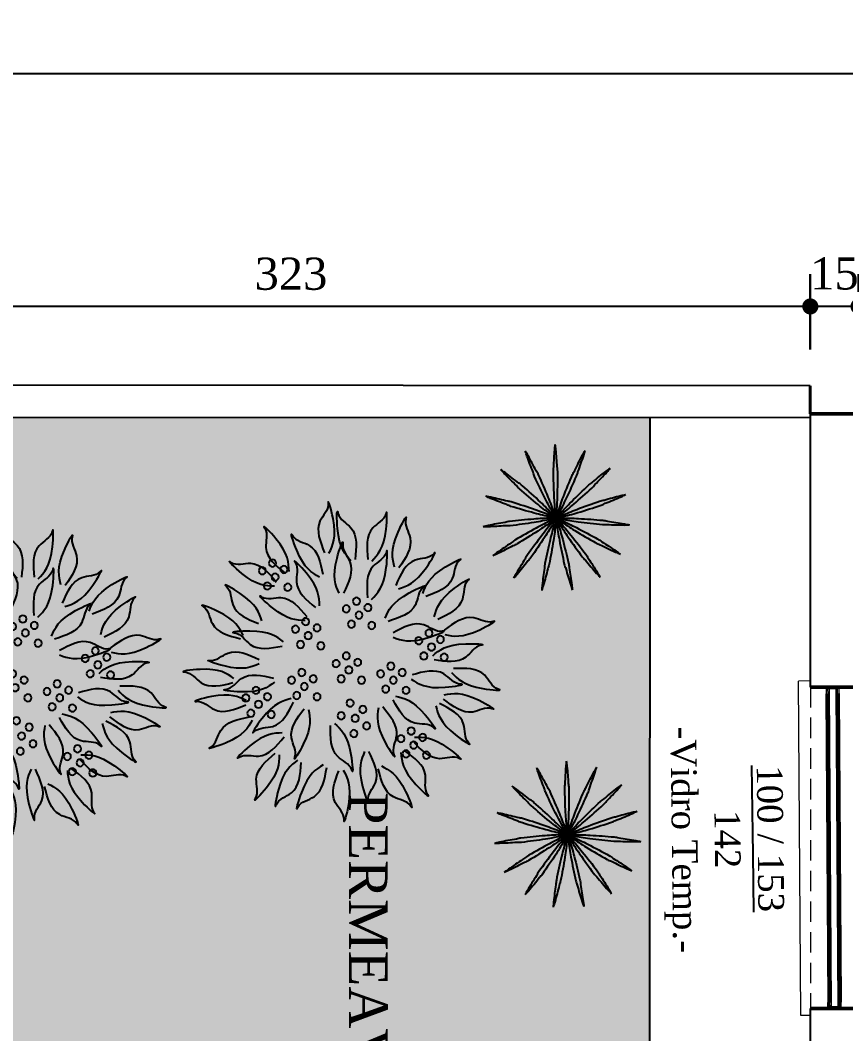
# Model space of a CAD drawing. Header units: centimetres. Extents: x -48696 to 156237, y -5617 to 29024.
# Drawn here: x -20854.8 to -20598.1, y 20362.5 to 20677.7 of the extents above; entities that cross this region are included whole.
import ezdxf

# ---------------------------------------------------------------- set-up
doc = ezdxf.new("R2010")
doc.units = ezdxf.units.CM
doc.linetypes.add('ACAD_ISO06W100', pattern=[36, 24, -3, 0, -3, 0, -3, 0, -3])
doc.linetypes.add('HIDDEN', pattern=[9.525, 6.35, -3.175])
for name, color, linetype, lineweight in [('Corte Planta', 4, 'ACAD_ISO06W100', 40), ('Hachura', 1, 'Continuous', 9), ('Parede Baixa', 5, 'Continuous', 50), ('Portas - Janelas', 2, 'Continuous', 20), ('Projeção Janela', 15, 'HIDDEN', 9)]:
    doc.layers.add(name, color=color, linetype=linetype, lineweight=lineweight)
for name, color, linetype in [('Hachuria - Moveis', 1, 'Continuous'), ('MOLHO', 114, 'Continuous'), ('paisajismo', 7, 'Continuous'), ('Piso', 55, 'Continuous'), ('Portas-Cotas', 2, 'Continuous')]:
    doc.layers.add(name, color=color, linetype=linetype)
doc.styles.add('Valéria', font='romantic.ttf', dxfattribs={"height": 10})
doc.dimstyles.new('Cota - 50', dxfattribs={"dimtxt": 10, "dimasz": 5, "dimexe": 10, "dimexo": 20, "dimgap": 5, "dimtad": 1, "dimtxsty": 'Valéria', "dimblk": 'DOT', "dimcen": 0, "dimclrd": 12, "dimclre": 12, "dimclrt": 2, "dimazin": 2, "dimtfac": 1, "dimtix": 1, "dimtmove": 0, "dimatfit": 3, "dimldrblk": 'DOT', "dimfxl": 1, "dimarcsym": 0})

# ---------------------------------------------------------------- blocks, each defined once
blk = doc.blocks.new('A$C375069E9')
at = {"layer": 'paisajismo', "color": 221}
for centre in [(1.2952, 2.0596), (1.4357, 2.0295), (0.5225, 1.9192), (1.3053, 1.8991), (1.3755, 1.9593), (1.4859, 1.9393), (0.6028, 1.8189), (0.663, 1.8891), (1.4257, 1.859), (0.5326, 1.7587), (0.7132, 1.7988), (1.0343, 1.7587), (0.653, 1.7186), (1.1146, 1.6584), (1.1748, 1.7286), (1.0443, 1.5983), (1.225, 1.6384), (1.1648, 1.5581), (0.7533, 1.4478), (0.8838, 1.4177), (1.5461, 1.4879), (1.6866, 1.4578), (0.6931, 1.3475), (0.8136, 1.3575), (1.1146, 1.4077), (1.2551, 1.3776), (1.6264, 1.3876), (1.7367, 1.3676), (0.934, 1.3174), (1.1949, 1.3074), (1.3053, 1.2873), (1.5561, 1.3275), (1.6765, 1.2873), (0.8336, 1.2472), (1.1246, 1.2472), (1.245, 1.2071), (0.9841, 1.0567), (1.1246, 1.0266), (1.3855, 1.0868), (1.526, 1.0567), (1.0644, 0.9564), (1.1748, 0.9363), (1.4658, 0.9865), (1.5762, 0.9664), (0.9942, 0.8962), (1.1146, 0.8561), (1.3956, 0.9263), (1.516, 0.8862), (1.8471, 0.826), (1.9876, 0.7959), (0.8437, 0.6956), (1.9274, 0.7257), (2.0378, 0.7056), (0.9841, 0.6655), (1.8572, 0.6655), (1.9776, 0.6254), (0.8537, 0.5351), (0.9239, 0.5953), (1.0343, 0.5753), (0.9741, 0.495)]:
    blk.add_circle(centre, 0.0284, dxfattribs=at)
at = {"layer": 'paisajismo', "color": 124}
for points in [[(1.1759, 2.1183), (1.0489, 2.3643), (1.0415, 2.4905), (1.0431, 2.4855), (1.1532, 2.3792), (1.2067, 2.1333)], [(1.4751, 2.0653), (1.5119, 2.3397), (1.5782, 2.4473), (1.5766, 2.4423), (1.6059, 2.2921), (1.5088, 2.0599)], [(0.9985, 2.0604), (0.956, 2.334), (0.8875, 2.4403), (0.8893, 2.4353), (0.863, 2.2845), (0.9648, 2.0544)], [(1.3076, 1.9687), (1.4009, 2.2293), (1.3914, 2.3554), (1.3905, 2.3502), (1.2955, 2.2302), (1.2751, 1.9794)], [(0.9116, 1.9938), (0.6826, 2.1493), (0.6159, 2.2567), (0.6197, 2.253), (0.7671, 2.2122), (0.9315, 2.0216)], [(1.6139, 1.9815), (1.8397, 2.1416), (1.9041, 2.2504), (1.9004, 2.2466), (1.7538, 2.2027), (1.5934, 2.0088)], [(0.6643, 1.8258), (0.579, 2.0892), (0.4946, 2.1832), (0.497, 2.1786), (0.4951, 2.0256), (0.6321, 1.8145)], [(1.1222, 1.799), (1.0585, 2.0684), (1.082, 2.1926), (1.0822, 2.1874), (1.1633, 2.0576), (1.1556, 1.806)], [(1.7977, 1.8901), (2.0078, 2.0704), (2.062, 2.1846), (2.0586, 2.1805), (1.9167, 2.1233), (1.7748, 1.9155)], [(1.453, 1.6567), (1.4506, 1.9336), (1.501, 2.0494), (1.5001, 2.0443), (1.5504, 1.8997), (1.4871, 1.6561)], [(0.9876, 1.6746), (0.8413, 1.9097), (0.7366, 1.9806), (0.7402, 1.9767), (0.7751, 1.8277), (0.959, 1.6559)], [(1.8356, 1.6993), (2.0035, 1.9195), (2.1144, 1.9801), (2.1105, 1.9766), (2.0616, 1.8316), (1.8623, 1.6779)], [(0.5428, 1.7185), (0.292, 1.8357), (0.2091, 1.9312), (0.2134, 1.9281), (0.3655, 1.9112), (0.558, 1.7491)], [(1.6022, 1.5933), (1.8031, 1.7838), (1.8515, 1.9006), (1.8484, 1.8964), (1.7095, 1.8322), (1.5781, 1.6175)], [(0.4376, 1.5643), (0.2369, 1.7551), (0.1178, 1.7974), (0.1222, 1.7945), (0.1935, 1.6591), (0.4147, 1.5389)], [(2.005, 1.668), (2.2805, 1.6954), (2.3903, 1.7579), (2.3853, 1.7565), (2.2362, 1.791), (2.0008, 1.702)], [(0.8955, 1.5412), (0.6238, 1.5944), (0.5204, 1.6671), (0.5253, 1.6652), (0.677, 1.6854), (0.9029, 1.5745)], [(1.7511, 1.4865), (2.0022, 1.603), (2.1286, 1.6049), (2.1235, 1.6036), (2.0126, 1.4981), (1.7647, 1.4551)], [(2.053, 1.4877), (2.3056, 1.601), (2.432, 1.6014), (2.4269, 1.6001), (2.3147, 1.496), (2.0662, 1.4562)], [(0.5526, 1.432), (0.2762, 1.4153), (0.1579, 1.4597), (0.1631, 1.4591), (0.3049, 1.5167), (0.5514, 1.4662)], [(2.0549, 1.3255), (2.31, 1.2181), (2.4364, 1.2206), (2.4313, 1.2218), (2.3167, 1.3232), (2.0674, 1.3574)], [(0.4049, 1.2623), (0.1311, 1.3036), (0.0093, 1.27), (0.0145, 1.2702), (0.1505, 1.2), (0.4006, 1.2283)], [(0.7733, 1.1946), (0.5283, 1.3236), (0.4022, 1.3319), (0.4072, 1.3303), (0.5126, 1.2194), (0.7581, 1.164)], [(1.7999, 1.2306), (2.0763, 1.2148), (2.1945, 1.2595), (2.1893, 1.2589), (2.0474, 1.3161), (1.801, 1.2648)], [(2.1153, 1.1507), (2.3903, 1.1827), (2.511, 1.145), (2.5057, 1.1453), (2.3674, 1.0798), (2.1184, 1.1166)], [(0.4466, 1.1056), (0.2297, 0.9335), (0.1073, 0.902), (0.1119, 0.9045), (0.195, 1.033), (0.426, 1.1329)], [(1.7009, 1.0764), (1.9578, 0.9733), (2.0458, 0.8826), (2.0414, 0.8854), (1.8886, 0.8939), (1.6874, 1.045)], [(1.9278, 1.0757), (2.1387, 0.8964), (2.26, 0.8608), (2.2555, 0.8634), (2.1768, 0.9947), (1.9493, 1.1023)], [(0.8831, 0.9893), (0.6093, 0.9482), (0.5028, 0.8803), (0.5077, 0.882), (0.6584, 0.855), (0.8891, 0.9556)], [(1.5855, 0.9625), (1.6853, 0.7042), (1.7748, 0.6151), (1.7721, 0.6195), (1.7656, 0.7724), (1.6171, 0.9756)], [(0.4829, 0.9036), (0.2511, 0.7522), (0.1263, 0.7321), (0.1312, 0.7341), (0.2258, 0.8545), (0.465, 0.9326)], [(0.9691, 0.8518), (0.8125, 0.6235), (0.7048, 0.5574), (0.7084, 0.5612), (0.7501, 0.7084), (0.9415, 0.8719)], [(1.9718, 0.8357), (2.2288, 0.7326), (2.3168, 0.6419), (2.3123, 0.6447), (2.1595, 0.6532), (1.9583, 0.8043)], [(0.5244, 0.7579), (0.266, 0.6582), (0.1768, 0.5687), (0.1813, 0.5714), (0.3342, 0.5779), (0.5375, 0.7263)], [(0.6984, 0.7828), (0.5952, 0.5259), (0.5044, 0.438), (0.5072, 0.4424), (0.5158, 0.5952), (0.667, 0.7964)], [(1.098, 0.7216), (1.0223, 0.4552), (1.0402, 0.3301), (1.0407, 0.3354), (1.1275, 0.4614), (1.1311, 0.713)], [(1.4162, 0.7913), (1.5015, 0.5279), (1.4882, 0.4022), (1.4875, 0.4074), (1.3961, 0.5302), (1.3834, 0.7816)], [(1.8564, 0.7218), (1.9562, 0.4635), (2.0458, 0.3744), (2.043, 0.3788), (2.0365, 0.5317), (1.888, 0.7349)], [(1.2435, 0.6004), (1.2264, 0.3241), (1.2705, 0.2057), (1.2699, 0.2109), (1.3278, 0.3525), (1.2777, 0.5991)], [(1.5822, 0.6213), (1.7992, 0.4494), (1.8578, 0.3374), (1.8543, 0.3414), (1.7103, 0.3929), (1.5603, 0.595)], [(0.798, 0.5459), (0.6185, 0.335), (0.5829, 0.2138), (0.5855, 0.2183), (0.7168, 0.297), (0.8245, 0.5244)], [(0.9531, 0.4988), (0.985, 0.2238), (0.9472, 0.1031), (0.9476, 0.1084), (0.8822, 0.2468), (0.9191, 0.4957)], [(1.1281, 0.4014), (1.1995, 0.1339), (1.1796, 0.009), (1.1792, 0.0143), (1.0944, 0.1417), (1.0948, 0.3934)], [(1.4662, 0.4752), (1.6566, 0.2742), (1.6987, 0.1551), (1.6959, 0.1595), (1.5606, 0.231), (1.4408, 0.4523)]]:
    blk.add_spline(points, degree=3, dxfattribs=at)
blk = doc.blocks.new('MOLHO2')
for points in [[(-0.063, 0.4538, -0.04965), (-0.0626, 0.4993, -0.013329), (-0.0673, 0.6684, -0.009979), (-0.0663, 0.7192, -0.607526)], [(-0.0211, 0.4577, 0.04965), (-0.0297, 0.5023, 0.013329), (-0.0561, 0.6694, 0.009979), (-0.0663, 0.7192, 0.607526)], [(-0.2054, 0.4096, 0.04965), (-0.2314, 0.4468, 0.013329), (-0.3235, 0.5888, 0.009979), (-0.3531, 0.6301, 0.607526)], [(-0.2421, 0.389, -0.04965), (-0.2603, 0.4306, -0.013329), (-0.3333, 0.5833, -0.009979), (-0.3531, 0.6301, -0.607526)], [(0.1271, 0.4402, -0.04965), (0.1458, 0.4816, -0.013329), (0.2104, 0.638, -0.009979), (0.232, 0.684, -0.607526)], [(0.1669, 0.4267, 0.04965), (0.1772, 0.4709, 0.013329), (0.2211, 0.6344, 0.009979), (0.232, 0.684, 0.607526)], [(0.2951, 0.3505, -0.04965), (0.3291, 0.3806, -0.013329), (0.4517, 0.4973, -0.009979), (0.4901, 0.5305, -0.607526)], [(0.3261, 0.3219, 0.04965), (0.3534, 0.3582, 0.013329), (0.46, 0.4896, 0.009979), (0.4901, 0.5305, 0.607526)], [(-0.3542, 0.2906, 0.04965), (-0.3931, 0.314, 0.013329), (-0.535, 0.4063, 0.009979), (-0.5789, 0.432, 0.607526)], [(-0.3794, 0.2569, -0.04965), (-0.4129, 0.2875, -0.013329), (-0.5417, 0.3973, -0.009979), (-0.5789, 0.432, -0.607526)], [(0, 0, 0.009979), (-0.0198, 0.0468, 0.013329), (-0.0928, 0.1995, 0.009462), (-0.2054, 0.4096, 0.009462)], [(0, 0, -0.009979), (-0.0103, 0.0498, -0.013329), (-0.0366, 0.2169, -0.009462), (-0.063, 0.4538, -0.009462)], [(0, 0, 0.009979), (0.001, 0.0508, 0.013329), (-0.0037, 0.22, 0.009462), (-0.0211, 0.4577, 0.009462)], [(0, 0, -0.009979), (0.0109, 0.0497, -0.013329), (0.0548, 0.2131, -0.009462), (0.1271, 0.4402, -0.009462)], [(0, 0, 0.009979), (0.0216, 0.046, 0.013329), (0.0861, 0.2025, 0.009462), (0.1669, 0.4267, 0.009462)], [(0, 0, -0.009979), (-0.0296, 0.0413, -0.013329), (-0.1217, 0.1833, -0.009462), (-0.2421, 0.389, -0.009462)], [(0, 0, -0.009979), (0.0301, 0.0409, -0.013329), (0.1367, 0.1724, -0.009462), (0.2951, 0.3505, -0.009462)], [(0, 0, 0.009979), (0.0384, 0.0333, 0.013329), (0.161, 0.1499, 0.009462), (0.3261, 0.3219, 0.009462)], [(0, 0, -0.009979), (-0.0439, 0.0257, -0.013329), (-0.1857, 0.118, -0.009462), (-0.3794, 0.2569, -0.009462)], [(0, 0, 0.009979), (-0.0371, 0.0347, 0.013329), (-0.1659, 0.1445, 0.009462), (-0.3542, 0.2906, 0.009462)], [(0, 0, -0.009979), (0.0442, 0.0251, -0.013329), (0.195, 0.1019, -0.009462), (0.4122, 0.2001, -0.009462)], [(0.4122, 0.2001, -0.04965), (0.4555, 0.2139, -0.013329), (0.6149, 0.2705, -0.009979), (0.6635, 0.2853, -0.607526)], [(0.4288, 0.1615, 0.04965), (0.4685, 0.1835, 0.013329), (0.6194, 0.2602, 0.009979), (0.6635, 0.2853, 0.607526)], [(-0.4511, 0.0803, -0.04965), (-0.4942, 0.0947, -0.013329), (-0.6565, 0.1426, -0.009979), (-0.7045, 0.1592, -0.607526)], [(-0.4418, 0.1214, 0.04965), (-0.4869, 0.127, 0.013329), (-0.654, 0.1536, 0.009979), (-0.7045, 0.1592, 0.607526)], [(0, 0, 0.009979), (-0.048, 0.0166, 0.013329), (-0.2103, 0.0645, 0.009462), (-0.4418, 0.1214, 0.009462)], [(0, 0, 0.009979), (0.0486, 0.0148, 0.013329), (0.2081, 0.0715, 0.009462), (0.4288, 0.1615, 0.009462)], [(0, 0, -0.009979), (-0.0505, 0.0056, -0.013329), (-0.2176, 0.0322, -0.009462), (-0.4511, 0.0803, -0.009462)], [(0, 0, -0.009979), (0.0506, 0.005, -0.013329), (0.2196, 0.0137, -0.009462), (0.4579, 0.0152, -0.009462)], [(0.4579, 0.0152, -0.04965), (0.5031, 0.0101, -0.013329), (0.6718, -0.003, -0.009979), (0.7222, -0.0092, -0.607526)], [(-0.453, -0.0688, 0.04965), (-0.4964, -0.082, 0.013329), (-0.6599, -0.1257, 0.009979), (-0.7084, -0.1411, 0.607526)], [(0, 0, 0.009979), (-0.0507, -0.0043, 0.013329), (-0.2184, -0.0266, 0.009462), (-0.453, -0.0688, 0.009462)], [(0, 0, -0.009979), (-0.0485, -0.0154, -0.013329), (-0.2119, -0.0591, -0.009462), (-0.4448, -0.1101, -0.009462)], [(0, 0, 0.009979), (-0.0445, -0.0246, 0.013329), (-0.1887, -0.1132, 0.009462), (-0.3859, -0.2471, 0.009462)], [(0, 0, -0.009979), (-0.038, -0.0338, -0.013329), (-0.1696, -0.1402, -0.009462), (-0.3615, -0.2815, -0.009462)], [(0, 0, 0.009979), (-0.0307, -0.0406, 0.013329), (-0.1263, -0.1801, 0.009462), (-0.252, -0.3827, 0.009462)], [(0, 0, -0.009979), (-0.021, -0.0463, -0.013329), (-0.0979, -0.197, -0.009462), (-0.2158, -0.4042, -0.009462)], [(0, 0, 0.009979), (-0.0115, -0.0495, 0.013329), (-0.0422, -0.2159, 0.009462), (-0.0746, -0.4521, 0.009462)], [(0, 0, -0.009979), (-0.0003, -0.0508, -0.013329), (-0.0093, -0.2198, -0.009462), (-0.0328, -0.457, -0.009462)], [(0, 0, -0.009979), (0.0376, -0.0343, -0.013329), (0.1571, -0.154, -0.009462), (0.3177, -0.3301, -0.009462)], [(0, 0, 0.009979), (0.0505, -0.0063, 0.013329), (0.2192, -0.0193, 0.009462), (0.4574, -0.0269, 0.009462)], [(0, 0, 0.009979), (0.0435, -0.0263, 0.013329), (0.1923, -0.1068, 0.009462), (0.4069, -0.2106, 0.009462)], [(0, 0, -0.009979), (0.0483, -0.016, -0.013329), (0.2062, -0.0768, -0.009462), (0.4245, -0.1724, -0.009462)], [(0, 0, 0.009979), (0.0291, -0.0417, 0.013329), (0.1323, -0.1758, 0.009462), (0.2861, -0.3579, 0.009462)], [(0, 0, 0.009979), (0.0096, -0.0499, 0.013329), (0.0493, -0.2144, 0.009462), (0.1158, -0.4433, 0.009462)], [(0, 0, -0.009979), (0.0204, -0.0466, -0.013329), (0.0809, -0.2046, -0.009462), (0.156, -0.4308, -0.009462)], [(0.4574, -0.0269, 0.04965), (0.5026, -0.023, 0.013329), (0.6716, -0.0142, 0.009979), (0.7222, -0.0092, 0.607526)], [(-0.4448, -0.1101, -0.04965), (-0.49, -0.1145, -0.013329), (-0.6577, -0.1368, -0.009979), (-0.7084, -0.1411, -0.607526)], [(0.4245, -0.1724, -0.04965), (0.4637, -0.1954, -0.013329), (0.6125, -0.2759, -0.009979), (0.656, -0.3022, -0.607526)], [(-0.3859, -0.2471, 0.04965), (-0.4202, -0.2769, 0.013329), (-0.5517, -0.3833, 0.009979), (-0.5897, -0.417, 0.607526)], [(-0.3615, -0.2815, -0.04965), (-0.401, -0.3039, -0.013329), (-0.5452, -0.3925, -0.009979), (-0.5897, -0.417, -0.607526)], [(0.4069, -0.2106, 0.04965), (0.4498, -0.2254, 0.013329), (0.6078, -0.2862, 0.009979), (0.656, -0.3022, 0.607526)], [(-0.252, -0.3827, 0.04965), (-0.2712, -0.4238, 0.013329), (-0.3481, -0.5745, 0.009979), (-0.3691, -0.6209, 0.607526)], [(0.2861, -0.3579, 0.04965), (0.3193, -0.3889, 0.013329), (0.4388, -0.5086, 0.009979), (0.4764, -0.5429, 0.607526)], [(0.3177, -0.3301, -0.04965), (0.3441, -0.3671, -0.013329), (0.4473, -0.5012, -0.009979), (0.4764, -0.5429, -0.607526)], [(-0.2158, -0.4042, -0.04965), (-0.2428, -0.4407, -0.013329), (-0.3384, -0.5803, -0.009979), (-0.3691, -0.6209, -0.607526)], [(-0.0746, -0.4521, 0.04965), (-0.0754, -0.4975, 0.013329), (-0.0844, -0.6665, 0.009979), (-0.0847, -0.7173, 0.607526)], [(-0.0328, -0.457, -0.04965), (-0.0425, -0.5014, -0.013329), (-0.0732, -0.6678, -0.009979), (-0.0847, -0.7173, -0.607526)], [(0.1158, -0.4433, 0.04965), (0.1335, -0.4851, 0.013329), (0.194, -0.6432, 0.009979), (0.2144, -0.6897, 0.607526)], [(0.156, -0.4308, -0.04965), (0.1651, -0.4753, -0.013329), (0.2048, -0.6398, -0.009979), (0.2144, -0.6897, -0.607526)]]:
    blk.add_lwpolyline(points, format="xyb")
blk = doc.blocks.new('VEG3')
at = {"layer": 'MOLHO', "xscale": 0.6290189251151159, "yscale": 0.6290189251151159, "zscale": 0.6290189251151159}
blk.add_blockref('MOLHO2', (-0.121, 0.0672), dxfattribs=at)
blk = doc.blocks.new('_Dot')
at = {"color": 0, "linetype": 'ByBlock', "lineweight": -2}
blk.add_line((-0.5, 0), (-1, 0), dxfattribs=at)
at = {"color": 0, "linetype": 'ByBlock', "const_width": 0.5}
blk.add_lwpolyline([(-0.25, 0, 1), (0.25, 0, 1)], format="xyb", close=True, dxfattribs=at)
blk = doc.blocks.new('*D917')
at = {"color": 12, "lineweight": -2, "transparency": 16777216}
for p, q in [((-20942.5, 20579.88), (-20942.5, 20671.01)), ((-18502.51, 20575.31), (-18502.51, 20671.01)), ((-18507.51, 20661.01), (-20937.5, 20661.01))]:
    blk.add_line(p, q, dxfattribs=at)
at = {"layer": 'Defpoints', "color": 0, "transparency": 16777216}
for p in [(-20942.5, 20661.01), (-20942.5, 20559.88), (-18502.51, 20555.31)]:
    blk.add_point(p, dxfattribs=at)
at = {"color": 12, "lineweight": -2, "transparency": 16777216, "xscale": 5, "yscale": 5, "zscale": 5, "rotation": 180}
blk.add_blockref('_Dot', (-20942.5, 20661.01), dxfattribs=at)
at = {"color": 12, "lineweight": -2, "transparency": 16777216, "xscale": 5, "yscale": 5, "zscale": 5}
blk.add_blockref('_Dot', (-18502.51, 20661.01), dxfattribs=at)
at = {"color": 2, "transparency": 16777216, "insert": (-19722.51, 20671.12), "char_height": 10, "attachment_point": 5, "style": 'Valéria'}
blk.add_mtext('2440', dxfattribs=at)
blk = doc.blocks.new('*D936')
at = {"color": 12, "lineweight": -2, "transparency": 16777216}
for p, q in [((-20609.09, 20575.31), (-20609.09, 20598.68)), ((-20594.09, 20560.51), (-20594.09, 20598.68)), ((-20614.09, 20588.68), (-20619.09, 20588.68)), ((-20594.09, 20588.68), (-20609.09, 20588.68)), ((-20589.09, 20588.68), (-20584.09, 20588.68))]:
    blk.add_line(p, q, dxfattribs=at)
at = {"layer": 'Defpoints', "color": 0, "transparency": 16777216}
for p in [(-20609.09, 20588.68), (-20609.09, 20555.31), (-20594.09, 20540.51)]:
    blk.add_point(p, dxfattribs=at)
at = {"color": 12, "lineweight": -2, "transparency": 16777216, "xscale": 5, "yscale": 5, "zscale": 5}
blk.add_blockref('_Dot', (-20609.09, 20588.68), dxfattribs=at)
at = {"color": 12, "lineweight": -2, "transparency": 16777216, "xscale": 5, "yscale": 5, "zscale": 5, "rotation": 180}
blk.add_blockref('_Dot', (-20594.09, 20588.68), dxfattribs=at)
at = {"color": 2, "transparency": 16777216, "insert": (-20601.59, 20598.88), "char_height": 10, "attachment_point": 5, "style": 'Valéria'}
blk.add_mtext('15', dxfattribs=at)
blk = doc.blocks.new('*D937')
at = {"color": 12, "lineweight": -2, "transparency": 16777216}
for p, q in [((-20932.08, 20575.31), (-20932.08, 20598.68)), ((-20609.08, 20575.31), (-20609.08, 20598.68)), ((-20614.08, 20588.68), (-20927.08, 20588.68))]:
    blk.add_line(p, q, dxfattribs=at)
at = {"layer": 'Defpoints', "color": 0, "transparency": 16777216}
for p in [(-20932.08, 20588.68), (-20932.08, 20555.31), (-20609.08, 20555.31)]:
    blk.add_point(p, dxfattribs=at)
at = {"color": 12, "lineweight": -2, "transparency": 16777216, "xscale": 5, "yscale": 5, "zscale": 5, "rotation": 180}
blk.add_blockref('_Dot', (-20932.08, 20588.68), dxfattribs=at)
at = {"color": 12, "lineweight": -2, "transparency": 16777216, "xscale": 5, "yscale": 5, "zscale": 5}
blk.add_blockref('_Dot', (-20609.08, 20588.68), dxfattribs=at)
at = {"color": 2, "transparency": 16777216, "insert": (-20770.58, 20598.79), "char_height": 10, "attachment_point": 5, "style": 'Valéria'}
blk.add_mtext('323', dxfattribs=at)

msp = doc.modelspace()

# ---------------------------------------------------------------- hatches: boundary and pattern name
h = msp.add_hatch()
h.set_pattern_fill('GRASS2', color=74, scale=15, angle=-90, pattern_type=2)
h.set_pattern_definition([(270, (-32249.861, 3884.289), (15, -15), [2.25, -0.45, 0.6, -0.45, 2.25, -9]), (270, (-32249.411, 3885.039), (15, -15), [1.5, -1.125, 2.25, -1.125, 1.5, -7.5]), (270, (-32243.411, 3879.789), (15, -15), [1.875, -0.75, 1.875, -10.5]), (270, (-32240.411, 3887.289), (15, -15), [0.75, -1.5, 0.75, -12]), (360, (-32240.411, 3885.789), (15, 15), [1.35, -13.65]), (360, (-32249.411, 3881.289), (15, 15), [1.5, -13.5]), (360, (-32243.411, 3877.539), (15, 15), [1.5, -13.5]), (315, (-32249.561, 3879.339), (15, -8e-15), [1.5, -19.713203]), (45, (-32249.561, 3883.239), (8e-15, 15), [1.5, -19.713203]), (333.43495, (-32249.486, 3879.789), (15, -8e-10), [1.5, -32.04102]), (345.963757, (-32249.411, 3880.539), (15, -5e-10), [1.5, -60.346584]), (345.963757, (-32243.411, 3876.789), (15, -5e-10), [1.2, -60.646584]), (345.963757, (-32240.411, 3885.489), (15, -5e-10), [1.05, -60.796584]), (14.036243, (-32249.411, 3882.039), (15, 5e-10), [1.5, -60.346584]), (14.036243, (-32243.411, 3878.289), (15, 5e-10), [1.2, -60.646584]), (14.036243, (-32240.411, 3886.089), (15, 5e-10), [1.05, -60.796584]), (26.56505, (-32249.486, 3882.789), (15, 6e-09), [1.5, -32.041002])])
edge = h.paths.add_edge_path()
edge.add_line((-20659.10535, 20285.31948), (-20658.94861, 20554.05695))
edge.add_line((-20658.94861, 20554.05695), (-20914.08135, 20554.20576))
edge.add_line((-20914.08135, 20554.20576), (-20914.00298, 20328.94735))
edge.add_line((-20914.00298, 20328.94735), (-20746.02719, 20328.94735))
edge.add_line((-20746.02719, 20328.94735), (-20659.10535, 20285.31641))

# ---------------------------------------------------------------- linework, layer by layer
at = {"color": 4}
for p, q in [((-20609.08276, 20564.02787), (-20942.49649, 20564.22233)), ((-20609.0886, 20554.02787), (-20932.51014, 20554.2165))]:
    msp.add_line(p, q, dxfattribs=at)
msp.add_line((-20658.94861, 20554.05695), (-20659.10535, 20285.31948))
at = {"color": 5}
for p, q in [((-20609.08785, 20555.31073), (-20609.08785, 20470.31511)), ((-20609.08785, 20370.31509), (-20609.08785, 20285.31947))]:
    msp.add_line(p, q, dxfattribs=at)
at = {"layer": 'Corte Planta'}
msp.add_line((-20609.08276, 20564.02787), (-20609.08276, 20555.31073), dxfattribs=at)
at = {"layer": 'Hachura'}
for p, q in [((-20604.2009, 20470.27011), (-20604.18782, 20468.24299)), ((-20600.69757, 20469.76554), (-20603.6975, 20469.74619)), ((-20603.6975, 20469.74619), (-20603.68783, 20468.24622)), ((-20603.19752, 20469.74941), (-20602.55882, 20370.75147)), ((-20601.19756, 20469.76232), (-20600.55886, 20370.76438)), ((-20600.69757, 20469.76554), (-20600.68789, 20468.26557)), ((-20600.20091, 20470.28465), (-20600.1879, 20468.2688))]:
    msp.add_line(p, q, dxfattribs=at)
at = {"layer": 'Hachuria - Moveis'}
for p, q in [((-20603.55574, 20370.2718), (-20603.56847, 20372.24499)), ((-20603.05881, 20370.74825), (-20603.06848, 20372.24822)), ((-20600.05887, 20370.7676), (-20603.05881, 20370.74825)), ((-20600.05887, 20370.7676), (-20600.06855, 20372.26757)), ((-20599.55575, 20370.28633), (-20599.56856, 20372.2708))]:
    msp.add_line(p, q, dxfattribs=at)
at = {"layer": 'Parede Baixa'}
for p, q in [((-18764.08952, 20555.31073), (-20609.08785, 20555.31073)), ((-20609.08785, 20470.31511), (-20593.99744, 20470.3063)), ((-20609.11701, 20370.31511), (-20594.05577, 20370.30632))]:
    msp.add_line(p, q, dxfattribs=at)
at = {"layer": 'Piso'}
for p, q in [((-20604.18782, 20468.24299), (-20603.56847, 20372.24499)), ((-20603.68783, 20468.24622), (-20603.06848, 20372.24822)), ((-20600.68789, 20468.26557), (-20600.06855, 20372.26757)), ((-20600.1879, 20468.2688), (-20599.56856, 20372.2708))]:
    msp.add_line(p, q, dxfattribs=at)
at = {"layer": 'Portas - Janelas'}
for p, q in [((-20608.99633, 20472.21205), (-20612.71345, 20472.18807)), ((-20612.04249, 20368.19024), (-20612.71345, 20472.18807)), ((-20609.05699, 20368.2095), (-20612.04249, 20368.19024))]:
    msp.add_line(p, q, dxfattribs=at)
at = {"layer": 'Projeção Janela'}
msp.add_line((-20608.99744, 20470.31505), (-20609.05577, 20370.31507), dxfattribs=at)

# ---------------------------------------------------------------- block references
at = {"color": 2, "xscale": -39.43178529435056, "yscale": 39.43178529435056, "zscale": 39.43178529435056, "rotation": 270}
for p in [(-20804.14816, 20428.50972), (-20907.89351, 20422.99467)]:
    msp.add_blockref('A$C375069E9', p, dxfattribs=at)
at = {"layer": 'Hachura', "xscale": -50.39999999999999, "yscale": 50.40000000000001, "zscale": 50.40000000000001, "rotation": 150}
for p in [(-20681.1527, 20522.72547), (-20677.59408, 20424.2472)]:
    msp.add_blockref('VEG3', p, dxfattribs=at)

# ---------------------------------------------------------------- texts
at = {"layer": 'Portas-Cotas', "insert": (-20618.38339, 20498.20408), "char_height": 8, "attachment_point": 1, "rotation": 270.6973117, "style": 'Valéria'}
msp.add_mtext_dynamic_manual_height_columns('\\pxqc;{\\L100 / 153\\P}142\\P-Vidro Temp.-', width=150, gutter_width=50, heights=[0], dxfattribs=at)
at = {"layer": 'Portas-Cotas', "insert": (-20740.54843, 20383.28498), "char_height": 12, "attachment_point": 2, "rotation": 270, "style": 'Valéria'}
msp.add_mtext('PERMEAVEL', dxfattribs=at)

# ---------------------------------------------------------------- dimensions: what is measured, and where the dimension line sits
for base, p1, p2, picture, middle in [((-20942.50467, 20661.00634), (-18502.50896, 20555.31073), (-20942.50467, 20559.88455), '*D917', (-19722.50681, 20671.11728)), ((-20932.08276, 20588.68294), (-20609.08276, 20555.31073), (-20932.08276, 20555.31073), '*D937', (-20770.58276, 20598.78649))]:
    dim = msp.add_linear_dim(base=base, p1=p1, p2=p2, dimstyle='Cota - 50')
    dim.commit()
    dim.dimension.update_dxf_attribs({"geometry": picture, "text_midpoint": middle})
dim = msp.add_linear_dim(base=(-20609.08785, 20588.68294), p1=(-20594.09129, 20540.50903), p2=(-20609.08785, 20555.31073), dimstyle='Cota - 50', override={"dimtmove": 1})
dim.commit()
dim.dimension.update_dxf_attribs({"geometry": '*D936', "text_midpoint": (-20601.58957, 20598.87525)})

doc.saveas('drawing.dxf')
